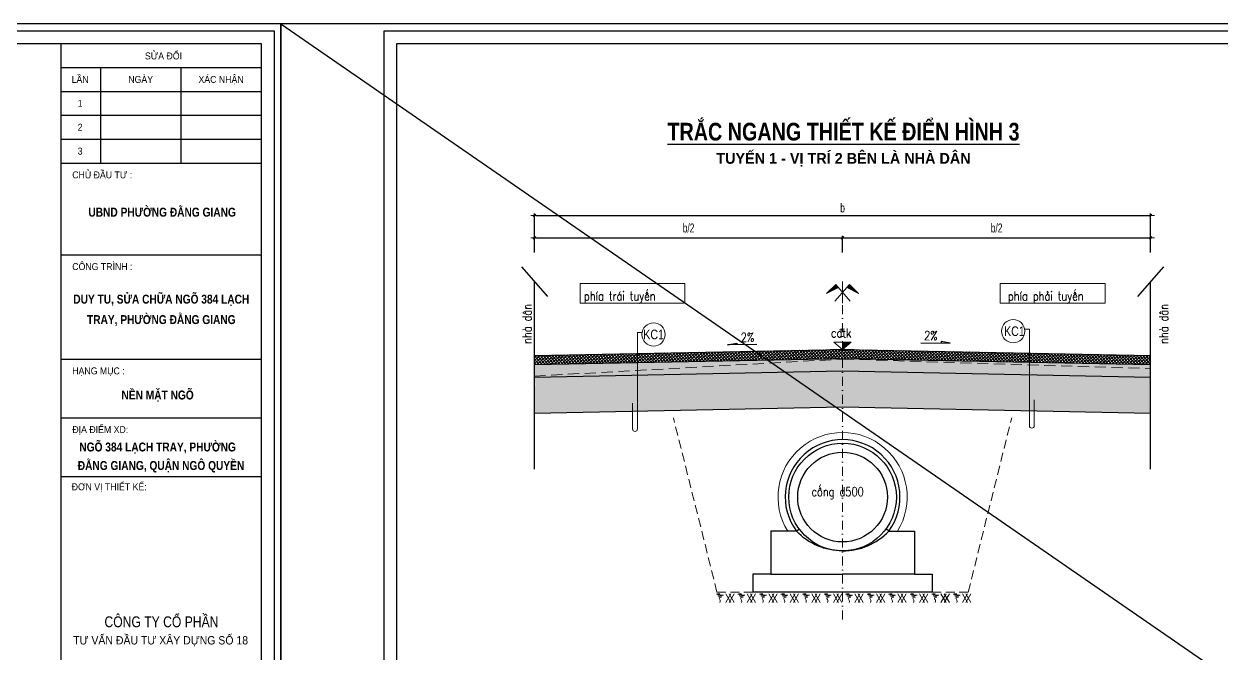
# Model space of a CAD drawing. Header units: millimetres. Extents: x -102634 to -54810, y 11643 to 27305.
# Drawn here: x -93986 to -87314, y 23800 to 27305 of the extents above; entities that cross this region are included whole.
import ezdxf
from ezdxf.enums import TextEntityAlignment as Align

# ---------------------------------------------------------------- set-up
doc = ezdxf.new("R2010")
doc.units = ezdxf.units.MM
doc.header["$MEASUREMENT"] = 0
doc.linetypes.add('DASHDOT', pattern=[1, 0.5, -0.25, 0, -0.25])
doc.linetypes.add('HIDDEN', pattern=[0.375, 0.25, -0.125])
for name, color, linetype in [('BT7-THAY', 7, 'Continuous'), ('ENTTNTHIETKE1', 2, 'Continuous'), ('KHUNGTEN', 5, 'Continuous'), ('NOI', 4, 'Continuous'), ('T.bao', 6, 'Continuous'), ('thep', 2, 'Continuous'), ('TXT', 5, 'Continuous')]:
    doc.layers.add(name, color=color, linetype=linetype)
doc.layers.add('KCS_Plotter', color=11, linetype='Continuous', plot=False)
for name, color, linetype, lineweight in [('LC Dim', 8, 'Continuous', 18), ('LC Hatch', 252, 'Continuous', 9), ('LC ISO', 153, 'Continuous', 13), ('LC MANH DUT', 35, 'HIDDEN', 5), ('LC Net dam 1', 30, 'Continuous', 30), ('LC Net khuat', 4, 'HIDDEN', 13), ('LC Net manh', 239, 'Continuous', 5), ('LC Net thay', 7, 'Continuous', 25), ('LC Net truc', 79, 'DASHDOT', 13), ('LC Text1', 3, 'Continuous', 20), ('LC Text2', 7, 'Continuous', 25)]:
    doc.layers.add(name, color=color, linetype=linetype, lineweight=lineweight)
doc.styles.add('General text 2', font='arial.ttf')
doc.styles.add('HOATBIF', font='hoatbif.shx', dxfattribs={"width": 0.7})
doc.styles.add('LC 1', font='')
doc.styles.add('LC 3', font='vnsimli.shx', dxfattribs={"width": 0.75})
doc.styles.add('LC3', font='', dxfattribs={"width": 0.8})
doc.styles.add('T1', font='Vnsimli.shx', dxfattribs={"width": 0.8})
doc.styles.add('T2', font='', dxfattribs={"width": 0.8})
doc.styles.add('VnAvantH-B', font='')
doc.styles.get('LC 1').set_extended_font_data('.VnAvantH', bold=True)
doc.styles.get('LC3').set_extended_font_data('.VnArialH', bold=True)
doc.styles.get('T2').set_extended_font_data('.VnArialH')
doc.styles.get('VnAvantH-B').set_extended_font_data('.VnAvantH', bold=True)
doc.dimstyles.new('1-100(1-25)', dxfattribs={"dimscale": 25, "dimtxt": 2.5, "dimasz": 0.35, "dimexe": 0.5, "dimexo": 0, "dimgap": 0.8, "dimtad": 1, "dimdec": 0, "dimzin": 0, "dimdsep": 46, "dimtxsty": 'HOATBIF', "dimblk1": 'DOT', "dimblk2": 'DOT', "dimsah": 1, "dimcen": -1, "dimdle": 1, "dimclrd": 256, "dimclre": 256, "dimclrt": 4, "dimadec": 3, "dimazin": 2, "dimtfac": 0.333333, "dimtdec": 0, "dimtix": 1, "dimtmove": 2, "dimatfit": 3, "dimldrblk": 'DOT', "dimfxl": 1, "dimtvp": 0.833333, "dimtolj": 1, "dimtzin": 0, "dimarcsym": 0})

# ---------------------------------------------------------------- blocks, each defined once
blk = doc.blocks.new('khung vpn')
at = {"layer": 'Defpoints'}
for p, q in [((52556.46, -4195.446), (52498.758, -4195.446)), ((52498.758, -4195.446), (52498.758, -4235.276)), ((52556.46, -4235.276), (52556.46, -4195.446))]:
    blk.add_line(p, q, dxfattribs=at)
at = {"layer": 'KHUNGTEN'}
blk.add_lwpolyline([(52556.243, -4234.885), (52502.048, -4234.885), (52502.048, -4195.662), (52556.243, -4195.662)], close=True, dxfattribs=at)
at = {"layer": 'T.bao'}
for p, q in [((52549.443, -4196.835), (52555.832, -4196.835)), ((52550.703, -4196.835), (52550.703, -4199.885)), ((52553.267, -4196.835), (52553.267, -4199.885)), ((52549.443, -4197.598), (52555.832, -4197.598)), ((52549.443, -4198.36), (52555.832, -4198.36)), ((52549.443, -4199.123), (52555.832, -4199.123))]:
    blk.add_line(p, q, dxfattribs=at)
at = {"layer": 'thep'}
for p, q in [((52549.443, -4199.885), (52555.832, -4199.885)), ((52549.443, -4202.81), (52555.832, -4202.81)), ((52549.443, -4206.138), (52555.832, -4206.138)), ((52549.443, -4208.009), (52555.832, -4208.009)), ((52549.443, -4209.881), (52555.832, -4209.881))]:
    blk.add_line(p, q, dxfattribs=at)
for points in [[(52555.832, -4234.474), (52502.459, -4234.474), (52502.459, -4196.073), (52555.832, -4196.073)], [(52555.832, -4196.073), (52555.832, -4234.474), (52549.443, -4234.474), (52549.443, -4196.073)]]:
    blk.add_lwpolyline(points, close=True, dxfattribs=at)
at = {"layer": 'TXT', "linetype": 'Continuous'}
blk.add_line((52555.832, -4196.073), (52555.832, -4234.474), dxfattribs=at)
at = {"layer": 'BT7-THAY', "linetype": 'ByBlock', "style": 'VnAvantH-B', "width": 0.85}
for s, p in [('ubnd ph\xadêng §»NG GIANG', (52552.67, -4201.592)), ('nÒn mÆt ngâ', (52552.525, -4207.424)), ('ngâ 384 L¹CH TRAY, PH¦êNG', (52552.525, -4209.082)), ('§»NG GIANG, quËn ng« quyÒn', (52552.634, -4209.673))]:
    blk.add_text(s, height=0.28512, dxfattribs=at).set_placement(p, align=Align.CENTER)
at = {"layer": 'BT7-THAY', "insert": (52552.643, -4204.081), "char_height": 0.28512, "width": 6.5241, "attachment_point": 2, "line_spacing_factor": 1.372151, "style": 'VnAvantH-B'}
blk.add_mtext('{\\W0.85;duy tu, söa ch÷a NGâ 384 L¹CH TRAY, PH¦êNG §»NG GIANG}', dxfattribs=at)
at = {"layer": 'TXT', "linetype": 'Continuous', "style": 'T2'}
for s, height, width, p in [('söa ®æi', 0.2218, 0.9, (52552.713, -4196.577)), ('lÇn', 0.2218, 0.9, (52550.054, -4197.326)), ('ngµy', 0.2218, 0.9, (52551.985, -4197.326)), ('x¸c nhËn', 0.2218, 0.9, (52554.55, -4197.326)), ('1', 0.222, 0.9, (52550.054, -4198.089)), ('2', 0.222, 0.9, (52550.054, -4198.851)), ('3', 0.222, 0.9, (52550.054, -4199.614)), ('c«ng ty cæ phÇn', 0.34658, 0.8, (52552.648, -4214.689))]:
    blk.add_text(s, height=height, dxfattribs=dict(at, width=width)).set_placement(p, align=Align.CENTER)
at = {"layer": 'TXT', "linetype": 'Continuous', "style": 'T2', "width": 0.9}
for s, height, p in [('chñ ®Çu t\xad :', 0.22181, (52549.802, -4200.371)), ('c«ng tr×nh :', 0.22181, (52549.802, -4203.296)), ('h¹ng môc :', 0.2218, (52549.802, -4206.623)), ('®Þa ®iÓm xd:', 0.22181, (52549.806, -4208.494)), ('®¬n vÞ thiÕt kÕ:', 0.22181, (52549.785, -4210.32))]:
    blk.add_text(s, height=height, dxfattribs=at).set_placement(p)
blk.add_text('t\xad vÊn ®Çu t\xad x©y dùng sè 18', height=0.26617, dxfattribs=at).set_placement((52552.621, -4215.094), align=Align.MIDDLE)
blk = doc.blocks.new('DXicon')
at = {"layer": 'LC Hatch', "ltscale": 50}
for points in [[(-1.15, 4.39), (-1.9, 5.26), (-4.45, 2.69)], [(4.45, 2.69), (1.9, 5.26), (1.15, 4.39)]]:
    blk.add_hatch(color=252, dxfattribs=at).paths.add_polyline_path(points)
at = {"layer": 'LC Net manh', "color": 8, "ltscale": 50}
for p, q in [((-1.9, 5.26), (-4.45, 2.69)), ((-4.45, 2.69), (-1.15, 4.39)), ((-2.13, 0.57), (1.9, 5.26)), ((2.13, 0.57), (-1.9, 5.26)), ((0, 0.04), (0, 6.04)), ((4.45, 2.69), (1.15, 4.39)), ((1.9, 5.26), (4.45, 2.69))]:
    blk.add_line(p, q, dxfattribs=at)
blk = doc.blocks.new('Caodo1')
at = {"layer": 'LC Text1'}
blk.add_hatch(color=4, dxfattribs=at).paths.add_polyline_path([(0, 200), (0, 0), (243, 200)])
at = {"layer": 'LC Text1', "color": 4}
for p, q in [((324, 0), (-324, 0)), ((0, 0), (0, 200))]:
    blk.add_line(p, q, dxfattribs=at)
blk.add_lwpolyline([(-243, 200), (243, 200), (0, 0), (0, 0)], close=True, dxfattribs=at)
at = {"layer": 'LC Text1', "color": 4, "style": 'T1', "width": 0.8}
blk.add_attdef('%%P0,00', text='', height=250, dxfattribs=at).set_placement((-39, 460), align=Align.MIDDLE_CENTER)
blk = doc.blocks.new('*U5')
at = {"layer": 'LC ISO'}
blk.add_circle((0, 0), 4.25, dxfattribs=at)
at = {"layer": 'LC Text1', "style": 'General text 2', "width": 0.8, "flags": 8}
blk.add_attdef('SYMBOL', text='', height=3.5, dxfattribs=at).set_placement((0, 0), align=Align.MIDDLE_CENTER)
blk = doc.blocks.new('DOT')
at = {"layer": 'LC Dim'}
blk.add_line((-3, 0), (3, 0), dxfattribs=at)
at = {"layer": 'LC Dim', "color": 4}
blk.add_line((-1, -1), (1, 1), dxfattribs=at)
blk.add_lwpolyline([(0.5, 1), (-1, -0.5), (-0.5, -1), (1, 0.5)], close=True, dxfattribs=at)
blk = doc.blocks.new('*D73')
at = {"layer": 'Defpoints', "color": 0, "transparency": 16777216}
for p in [(-89423.4, 26114), (-91140.4, 26031.4), (-89423.4, 26031.4)]:
    blk.add_point(p, dxfattribs=at)
at = {"layer": 'LC Dim', "lineweight": -2, "transparency": 16777216}
for p, q in [((-91140.4, 26031.4), (-91140.4, 26124)), ((-91133.4, 26114), (-89430.4, 26114)), ((-89423.4, 26031.4), (-89423.4, 26124))]:
    blk.add_line(p, q, dxfattribs=at)
at = {"layer": 'LC Dim', "lineweight": -2, "transparency": 16777216, "xscale": 7, "yscale": 7, "zscale": 7, "rotation": 180}
blk.add_blockref('DOT', (-91140.4, 26114), dxfattribs=at)
at = {"layer": 'LC Dim', "lineweight": -2, "transparency": 16777216, "xscale": 7, "yscale": 7, "zscale": 7}
blk.add_blockref('DOT', (-89423.4, 26114), dxfattribs=at)
at = {"layer": 'LC Dim', "color": 4, "transparency": 16777216, "insert": (-90281.9, 26168.1), "char_height": 50, "attachment_point": 5, "style": 'HOATBIF'}
blk.add_mtext('\\A1;b/2', dxfattribs=at)
blk = doc.blocks.new('_Dot')
at = {"color": 0, "linetype": 'ByBlock', "lineweight": -2}
blk.add_line((-0.5, 0), (-1, 0), dxfattribs=at)
at = {"color": 0, "linetype": 'ByBlock', "const_width": 0.5}
blk.add_lwpolyline([(-0.25, 0, 1), (0.25, 0, 1)], format="xyb", close=True, dxfattribs=at)
blk = doc.blocks.new('*D74')
at = {"layer": 'Defpoints', "color": 0, "transparency": 16777216}
for p in [(-87706.3, 26114), (-89423.4, 26031.4), (-87706.3, 26031.4)]:
    blk.add_point(p, dxfattribs=at)
at = {"layer": 'LC Dim', "lineweight": -2, "transparency": 16777216}
for p, q in [((-89423.4, 26031.4), (-89423.4, 26124)), ((-89416.4, 26114), (-87713.3, 26114)), ((-87706.3, 26031.4), (-87706.3, 26124))]:
    blk.add_line(p, q, dxfattribs=at)
at = {"layer": 'LC Dim', "lineweight": -2, "transparency": 16777216, "xscale": 7, "yscale": 7, "zscale": 7, "rotation": 180}
blk.add_blockref('DOT', (-89423.4, 26114), dxfattribs=at)
at = {"layer": 'LC Dim', "lineweight": -2, "transparency": 16777216, "xscale": 7, "yscale": 7, "zscale": 7}
blk.add_blockref('DOT', (-87706.3, 26114), dxfattribs=at)
at = {"layer": 'LC Dim', "color": 4, "transparency": 16777216, "insert": (-88564.8, 26168.1), "char_height": 50, "attachment_point": 5, "style": 'HOATBIF'}
blk.add_mtext('\\A1;b/2', dxfattribs=at)
blk = doc.blocks.new('*D75')
at = {"layer": 'Defpoints', "color": 0, "transparency": 16777216}
for p in [(-87706.3, 26239), (-91140.4, 26031.4), (-87706.3, 26031.4)]:
    blk.add_point(p, dxfattribs=at)
at = {"layer": 'LC Dim', "lineweight": -2, "transparency": 16777216}
for p, q in [((-91140.4, 26031.4), (-91140.4, 26249)), ((-91133.4, 26239), (-87713.3, 26239)), ((-87706.3, 26031.4), (-87706.3, 26249))]:
    blk.add_line(p, q, dxfattribs=at)
at = {"layer": 'LC Dim', "lineweight": -2, "transparency": 16777216, "xscale": 7, "yscale": 7, "zscale": 7, "rotation": 180}
blk.add_blockref('DOT', (-91140.4, 26239), dxfattribs=at)
at = {"layer": 'LC Dim', "lineweight": -2, "transparency": 16777216, "xscale": 7, "yscale": 7, "zscale": 7}
blk.add_blockref('DOT', (-87706.3, 26239), dxfattribs=at)
at = {"layer": 'LC Dim', "color": 4, "transparency": 16777216, "insert": (-89423.4, 26280), "char_height": 50, "attachment_point": 5, "style": 'HOATBIF'}
blk.add_mtext('\\A1;b', dxfattribs=at)
blk = doc.blocks.new('TIEUDE1')
at = {"layer": 'LC Text2', "color": 7, "style": 'LC 1'}
blk.add_attdef('TIªU§Ò', text='', height=5, dxfattribs=at).set_placement((0, 0), align=Align.BOTTOM_CENTER)
blk.add_attdef('TL', text='', height=3, dxfattribs=at).set_placement((0, -2), align=Align.TOP_CENTER)
blk = doc.blocks.new('mat dat')
at = {"layer": 'LC Net manh'}
for p, q in [((2, 0), (3.73, -3)), ((3.73, 0), (2, -3)), ((3.15, 0), (4.88, -3)), ((4.88, 0), (3.15, -3))]:
    blk.add_line(p, q, dxfattribs=at)
blk.add_spline([(0, 0), (-1.21, -0.12), (1.21, -0.52), (-0.75, -0.75), (0.58, -1.1), (-0.23, -1.33), (0.06, -2.19), (0, -3)], degree=3, dxfattribs=at)
blk = doc.blocks.new('*U47')
at = {"layer": 'LC Net manh', "xscale": 16.16576126750787, "yscale": 16.16576126750787, "zscale": 16.16576126750787}
blk.add_blockref('mat dat', (-28.6, 24.2), dxfattribs=at)
blk = doc.blocks.new('*U48')
at = {"layer": 'LC Net manh', "color": 0, "linetype": 'ByBlock', "lineweight": -2, "transparency": 16777216}
for p in [(0, 0), (120, 0), (240, 0), (360, 0), (480, 0), (600, 0), (720, 0), (840, 0), (960, 0), (1080, 0), (1200, 0), (1320, 0)]:
    blk.add_blockref('*U47', p, dxfattribs=at)
blk = doc.blocks.new('CONGD500')
at = {"layer": 'LC Dim', "ltscale": 100}
blk.add_arc((0, 0), 360, 328.14457, 211.85543, dxfattribs=at)
at = {"layer": 'LC MANH DUT', "ltscale": 200}
for points in [[(-500, -530), (-700, -530), (-943, 442.1)], [(500, -530), (700, -530), (943, 442.1)]]:
    blk.add_lwpolyline(points, dxfattribs=at)
at = {"layer": 'LC Net thay'}
for p, q in [((-257.5, -190), (-241.9, -177.5)), ((257.5, -190), (242.6, -176.5)), ((-400, -430), (-500, -430)), ((-500, -430), (-500, -530)), ((400, -430), (500, -430)), ((500, -430), (500, -530)), ((500, -530), (-500, -530))]:
    blk.add_line(p, q, dxfattribs=at)
for points in [[(0, -300.1, -0.20483), (-257.5, -190), (-395, -190), (-400, -190), (-400, -430), (0, -430)], [(0, -300.1, 0.20483), (257.5, -190), (395, -190), (400, -190), (400, -430), (0, -430)]]:
    blk.add_lwpolyline(points, format="xyb", dxfattribs=at)
for radius in [300, 250]:
    blk.add_circle((0, 0), radius, dxfattribs=at)
blk.add_arc((0, 0), 320, 323.57643, 216.42357, dxfattribs=at)
at = {"layer": 'LC Net manh'}
blk.add_blockref('*U48', (-655.2, -563.3), dxfattribs=at)

msp = doc.modelspace()

# ---------------------------------------------------------------- hatches: boundary and pattern name
at = {"layer": 'LC Hatch', "ltscale": 2}
h = msp.add_hatch(dxfattribs=at)
h.set_pattern_fill('ANSI37', color=256, scale=100, angle=-3.42055, style=0)
h.set_pattern_definition([(41.579445, (8327.958, 2487.046), (-8.2957238, 9.3504528), []), (131.579445, (8327.958, 2487.046), (-9.3504528, -8.2957238), [])])
h.paths.add_polyline_path([(-87706.3, 25407.5), (-87706.3, 25457.5), (-89423.4, 25491.9), (-91140.4, 25457.5), (-91140.4, 25407.5), (-89423.4, 25441.9)])
at = {"layer": 'LC Hatch'}
h = msp.add_hatch(dxfattribs=at)
h.set_pattern_fill('AR-CONC', color=256, scale=3.75, angle=-3.42055, style=0)
h.set_pattern_definition([(46.579445, (8327.958, 2487.046), (26.7089363, -3.9538238), [2.8125, -30.9375]), (351.579445, (8327.958, 2487.046), (-3.510937, 28.467398), [2.25, -24.75]), (97.03089, (8330.184, 2486.717), (23.197999, 24.513574), [2.390257, -26.292829]), (42.763645, (8328.406, 2494.533), (39.579915, -8.58378), [4.21875, -46.40625]), (93.21508, (8331.704, 2493.818), (37.166892, 34.37314), [3.585388, -39.439266]), (347.76361, (8328.406, 2494.533), (37.166892, 34.37314), [3.375, -37.125]), (17.579445, (8332.037, 2492.438), (21.44331, -16.4068414), [2.8125, -30.9375]), (322.579445, (8332.037, 2492.438), (10.730534, 26.600284), [2.25, -24.75]), (68.03089, (8333.824, 2491.07), (32.173844, 10.193442), [2.390257, -26.292829]), (34.079445, (8327.958, 2487.046), (1.200005, 12.4340733), [0, -24.45, 0, -25.125, 0, -24.84375]), (4.079445, (8327.958, 2487.046), (10.7299968, 14.1754933), [0, -14.325, 0, -23.8875, 0, -9.46875]), (324.079445, (8319.611, 2487.545), (19.9322138, -2.0386849), [0, -9.375, 0, -29.25, 0, -38.8125]), (314.079445, (8315.867, 2487.769), (22.0544973, 2.4424178), [0, -12.1875, 0, -19.425, 0, -27.5625])])
h.paths.add_polyline_path([(-87706.3, 25337.5), (-87706.3, 25407.5), (-89423.4, 25441.9), (-91140.4, 25407.5), (-91140.4, 25337.5), (-89423.4, 25371.9)])
h = msp.add_hatch(dxfattribs=at)
h.set_pattern_fill('HONEY', color=256, scale=200, angle=-3.42055, style=0)
h.set_pattern_definition([(356.579445, (8327.958, 2487.046), (38.7249673, 19.374646), [25, -50]), (116.579445, (8327.958, 2487.046), (-36.1414193, 23.8494824), [25, -50]), (56.579445, (8327.958, 2487.046), (2.583548, 43.2241284), [-50, 25])])
h.paths.add_polyline_path([(-87706.3, 25137.5), (-87706.3, 25288), (-87712.2, 25288.6), (-87706.3, 25337.5), (-89423.4, 25371.9), (-91140.4, 25337.5), (-91134.5, 25288.6), (-91140.4, 25288), (-91140.4, 25137.5), (-89423.4, 25171.9)])

# ---------------------------------------------------------------- linework, layer by layer
at = {"layer": 'KCS_Plotter'}
msp.add_line((-92554.1, 27305.5), (-82473.8, 20347.2), dxfattribs=at)
at = {"layer": 'LC Hatch'}
for points in [[(-90886.1, 25859), (-90302.5, 25859), (-90302.5, 25749.8), (-90886.1, 25749.8)], [(-87960.6, 25859), (-88544.3, 25859), (-88544.3, 25749.8), (-87960.6, 25749.8)]]:
    msp.add_lwpolyline(points, close=True, dxfattribs=at)
at = {"layer": 'LC Net dam 1', "lineweight": 30}
msp.add_lwpolyline([(-91140.4, 25457.5), (-89423.4, 25491.9), (-87706.3, 25457.5)], dxfattribs=at)
at = {"layer": 'LC Net khuat', "linetype": 'HIDDEN', "ltscale": 250}
msp.add_lwpolyline([(-91141.1, 25343), (-89423.4, 25438), (-87706.3, 25384.6)], dxfattribs=at)
at = {"layer": 'LC Net manh', "color": 252}
for points in [[(-90540.4, 25586.7), (-90566.6, 25586.7), (-90566.6, 25048.5, -1), (-90593.8, 25048.5), (-90593.8, 25192.2)], [(-88408.5, 25604.9), (-88382.3, 25604.9), (-88382.3, 25066.7, 1), (-88355.2, 25066.7), (-88355.2, 25210.4)]]:
    msp.add_lwpolyline(points, format="xyb", dxfattribs=at)
at = {"layer": 'LC Net thay', "ltscale": 250}
for p, q in [((-91212.9, 25952.6), (-91067.9, 25786.7)), ((-87633.8, 25952.6), (-87778.8, 25786.7)), ((-91140.4, 24825.5), (-91140.4, 25869.6)), ((-87706.3, 24825.5), (-87706.3, 25869.6))]:
    msp.add_line(p, q, dxfattribs=at)
for points in [[(-91140.4, 25407.5), (-89423.4, 25441.9), (-87706.3, 25407.5)], [(-91140.4, 25337.5), (-89423.4, 25371.9), (-87706.3, 25337.5)], [(-91140.4, 25137.5), (-89423.4, 25171.9), (-87706.3, 25137.5)]]:
    msp.add_lwpolyline(points, dxfattribs=at)
at = {"layer": 'LC Net truc', "color": 1, "ltscale": 100}
msp.add_line((-89423.4, 23987), (-89423.4, 25750.1), dxfattribs=at)
at = {"layer": 'NOI'}
for points in [[(-89901.1, 25520.2), (-90064.3, 25516.9), (-90012.9, 25526.3), (-90013, 25518)], [(-88986.6, 25529.3), (-88823.3, 25526), (-88874.7, 25535.3), (-88874.7, 25527.1)]]:
    msp.add_lwpolyline(points, dxfattribs=at)

# ---------------------------------------------------------------- block references
at = {"layer": 'ENTTNTHIETKE1', "color": 6, "xscale": 174.6984611220305, "yscale": 174.6984611220305, "zscale": 174.6984611220305}
for p in [(-9274086.7, 760243.4), (-9264006.4, 760243.4)]:
    msp.add_blockref('khung vpn', p, dxfattribs=at)
at = {"layer": 'LC Hatch', "xscale": 19.9999994814425, "yscale": 19.9999994814425, "zscale": 19.9999994814425}
msp.add_blockref('DXicon', (-89423.4, 25749.2), dxfattribs=at)
at = {"layer": 'LC Net manh'}
ref = msp.add_blockref('*U5', (-90476.7, 25575.2), dxfattribs=dict(at, xscale=15.24705842815456, yscale=15.24705842815456, zscale=15.24705842815456))
ref.add_attrib('SYMBOL', 'KC1', dxfattribs={"layer": 'LC Text1', "height": 53.36, "style": 'General text 2', "width": 0.8}).set_placement((-90476.7, 25575.2), align=Align.MIDDLE_CENTER)
ref = msp.add_blockref('*U5', (-88472.3, 25593.3), dxfattribs=dict(at, xscale=-15.24705842815456, yscale=15.24705842815456, zscale=15.24705842815456))
ref.add_attrib('SYMBOL', 'KC1', dxfattribs={"layer": 'LC Text1', "height": 53.36, "style": 'General text 2', "width": 0.8}).set_placement((-88465.7, 25593.3), align=Align.MIDDLE_CENTER)
at = {"layer": 'LC Net thay', "color": 2}
msp.add_blockref('CONGD500', (-89423.4, 24669.1), dxfattribs=at)
at = {"layer": 'LC Text1'}
ref = msp.add_blockref('Caodo1', (-89423.4, 25491.9), dxfattribs=dict(at, xscale=0.1999999948311597, yscale=0.1999999948311597, zscale=0.1999999948311597))
ref.add_attrib('%%P0,00', 'c®tk', dxfattribs={"layer": 'LC Text2', "height": 50, "style": 'T1', "width": 0.8}).set_placement((-89431.2, 25583.8), align=Align.MIDDLE_CENTER)
at = {"layer": 'LC Text2'}
ref = msp.add_blockref('TIEUDE1', (-89418.3, 26626.5), dxfattribs=dict(at, xscale=20.00000000004366, yscale=20.00000000004366, zscale=20.00000000004366))
ref.add_attrib('TIªU§Ò', '%%UTR¾C ngang thiÕt kÕ §IÓN H×NH 3', dxfattribs={"color": 7, "height": 98.488, "style": 'LC3', "width": 0.8}).set_placement((-89418.3, 26626.5), align=Align.BOTTOM_CENTER)
ref.add_attrib('TL', 'tuyÕn 1 - vÞ trÝ 2 bªn lµ nhµ d©n', dxfattribs={"color": 7, "height": 60, "style": 'LC 1'}).set_placement((-89418.3, 26586.5), align=Align.TOP_CENTER)

# ---------------------------------------------------------------- texts
at = {"layer": 'LC Text1', "color": 3, "style": 'LC 3', "width": 0.8}
for s, p in [('phÝa tr¸i tuyÕn', (-90865, 25764)), ('phÝa ph¶i tuyÕn', (-88501.8, 25764)), ('cèng d500', (-89596.7, 24674))]:
    msp.add_text(s, height=50, dxfattribs=at).set_placement(p)
for s, rotation, p in [('nhµ d©n', 90, (-91157.1, 25522.5)), ('nhµ d©n', 90, (-87608.7, 25522.5)), ('2%%%', 1.14576, (-89990.3, 25534)), ('2%%%', 358.85424, (-88969.7, 25544.6))]:
    msp.add_text(s, height=50, rotation=rotation, dxfattribs=at).set_placement(p)

# ---------------------------------------------------------------- dimensions: what is measured, and where the dimension line sits
at = {"layer": 'LC Dim', "color": 2}
for base, p1, p2, text, picture, middle in [((-87706.3, 26239), (-91140.4, 26031.4), (-87706.3, 26031.4), 'b', '*D75', (-89423.4, 26280)), ((-89423.4, 26114), (-91140.4, 26031.4), (-89423.4, 26031.4), 'b/2', '*D73', (-90281.9, 26168.1)), ((-87706.3, 26114), (-89423.4, 26031.4), (-87706.3, 26031.4), 'b/2', '*D74', (-88564.8, 26168.1))]:
    dim = msp.add_linear_dim(base=base, p1=p1, p2=p2, text=text, dimstyle='1-100(1-25)', override={"dimscale": 20, "dimfxl": 2, "dimarcsym": 1}, dxfattribs=at)
    dim.commit()
    dim.dimension.update_dxf_attribs({"geometry": picture, "text_midpoint": middle})

doc.saveas('drawing.dxf')
